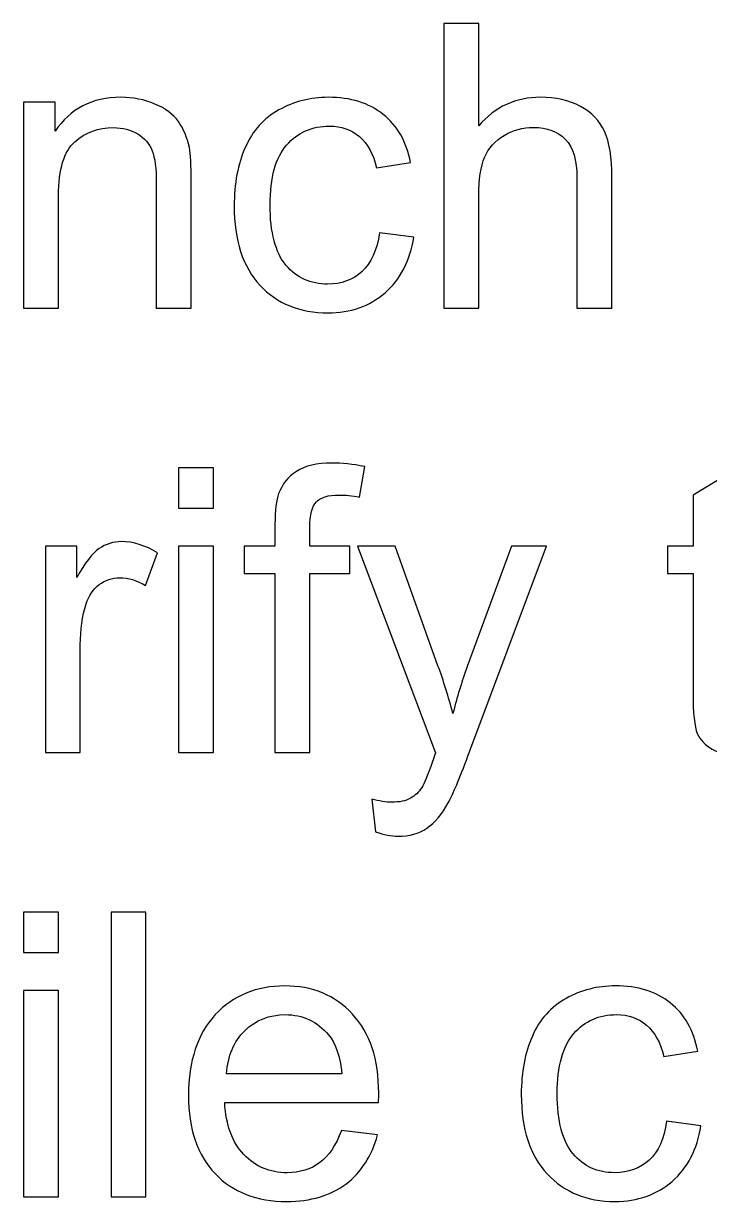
# Model space of a CAD drawing. Header units: centimetres. Extents: x -24.8 to 34.2, y -10 to 25.5.
# Drawn here: x -2.505 to -1.532, y -4.063 to -2.391 of the extents above; entities that cross this region are included whole.
import ezdxf

# ---------------------------------------------------------------- set-up
doc = ezdxf.new("R2010")
doc.units = ezdxf.units.CM
doc.header["$MEASUREMENT"] = 0
doc.layers.add('Layer 1', color=7, linetype='Continuous')

msp = doc.modelspace()

# ---------------------------------------------------------------- linework, layer by layer
at = {"layer": 'Layer 1', "color": 250}
for points, knots in [([(-1.90924, -2.79543), (-1.90924, -2.79543), (-1.90924, -2.39139), (-1.90924, -2.39139), (-1.90924, -2.39139), (-1.90924, -2.39139), (-1.85966, -2.39139), (-1.85966, -2.39139), (-1.85966, -2.39139), (-1.85966, -2.39139), (-1.85966, -2.53635), (-1.85966, -2.53635), (-1.85966, -2.53635), (-1.83652, -2.50954), (-1.80726, -2.49609), (-1.77198, -2.49609), (-1.77198, -2.49609), (-1.75035, -2.49609), (-1.73153, -2.50042), (-1.71554, -2.50898), (-1.71554, -2.50898), (-1.69955, -2.51744), (-1.68807, -2.5293), (-1.6812, -2.54435), (-1.6812, -2.54435), (-1.67434, -2.5594), (-1.67086, -2.58132), (-1.67086, -2.60992), (-1.67086, -2.60992), (-1.67086, -2.60992), (-1.67086, -2.79543), (-1.67086, -2.79543), (-1.67086, -2.79543), (-1.67086, -2.79543), (-1.72053, -2.79543), (-1.72053, -2.79543), (-1.72053, -2.79543), (-1.72053, -2.79543), (-1.72053, -2.60992), (-1.72053, -2.60992), (-1.72053, -2.60992), (-1.72053, -2.58518), (-1.72589, -2.56711), (-1.73661, -2.55583), (-1.73661, -2.55583), (-1.74734, -2.54454), (-1.76258, -2.5388), (-1.78224, -2.5388), (-1.78224, -2.5388), (-1.79691, -2.5388), (-1.81074, -2.54265), (-1.82372, -2.55027), (-1.82372, -2.55027), (-1.83671, -2.55789), (-1.84593, -2.56824), (-1.85138, -2.58132), (-1.85138, -2.58132), (-1.85693, -2.5943), (-1.85966, -2.61236), (-1.85966, -2.63532), (-1.85966, -2.63532), (-1.85966, -2.63532), (-1.85966, -2.79543), (-1.85966, -2.79543), (-1.85966, -2.79543), (-1.85966, -2.79543), (-1.90924, -2.79543), (-1.90924, -2.79543)], [0, 0, 0, 0, 0.0588235, 0.0588235, 0.0588235, 0.0588235, 0.1176471, 0.1176471, 0.1176471, 0.1176471, 0.1764706, 0.1764706, 0.1764706, 0.1764706, 0.2352941, 0.2352941, 0.2352941, 0.2352941, 0.2941176, 0.2941176, 0.2941176, 0.2941176, 0.3529412, 0.3529412, 0.3529412, 0.3529412, 0.4117647, 0.4117647, 0.4117647, 0.4117647, 0.4705882, 0.4705882, 0.4705882, 0.4705882, 0.5294118, 0.5294118, 0.5294118, 0.5294118, 0.5882353, 0.5882353, 0.5882353, 0.5882353, 0.6470588, 0.6470588, 0.6470588, 0.6470588, 0.7058824, 0.7058824, 0.7058824, 0.7058824, 0.7647059, 0.7647059, 0.7647059, 0.7647059, 0.8235294, 0.8235294, 0.8235294, 0.8235294, 0.8823529, 0.8823529, 0.8823529, 0.8823529, 0.9411765, 0.9411765, 0.9411765, 0.9411765, 1, 1, 1, 1]), ([(-2.50538, -2.79543), (-2.50538, -2.79543), (-2.50538, -2.50277), (-2.50538, -2.50277), (-2.50538, -2.50277), (-2.50538, -2.50277), (-2.46079, -2.50277), (-2.46079, -2.50277), (-2.46079, -2.50277), (-2.46079, -2.50277), (-2.46079, -2.54435), (-2.46079, -2.54435), (-2.46079, -2.54435), (-2.43924, -2.51218), (-2.4082, -2.49609), (-2.36765, -2.49609), (-2.36765, -2.49609), (-2.34997, -2.49609), (-2.33379, -2.49929), (-2.31902, -2.50559), (-2.31902, -2.50559), (-2.30415, -2.51199), (-2.29315, -2.52027), (-2.28581, -2.53061), (-2.28581, -2.53061), (-2.27838, -2.54087), (-2.2733, -2.5531), (-2.27029, -2.56721), (-2.27029, -2.56721), (-2.2685, -2.57643), (-2.26756, -2.59251), (-2.26756, -2.61547), (-2.26756, -2.61547), (-2.26756, -2.61547), (-2.26756, -2.79543), (-2.26756, -2.79543), (-2.26756, -2.79543), (-2.26756, -2.79543), (-2.31723, -2.79543), (-2.31723, -2.79543), (-2.31723, -2.79543), (-2.31723, -2.79543), (-2.31723, -2.61735), (-2.31723, -2.61735), (-2.31723, -2.61735), (-2.31723, -2.59722), (-2.31911, -2.58207), (-2.32297, -2.57201), (-2.32297, -2.57201), (-2.32683, -2.56203), (-2.33369, -2.55404), (-2.34348, -2.54811), (-2.34348, -2.54811), (-2.35335, -2.54209), (-2.36483, -2.53908), (-2.3781, -2.53908), (-2.3781, -2.53908), (-2.39926, -2.53908), (-2.41742, -2.54585), (-2.43285, -2.55921), (-2.43285, -2.55921), (-2.44818, -2.57266), (-2.4558, -2.59806), (-2.4558, -2.6356), (-2.4558, -2.6356), (-2.4558, -2.6356), (-2.4558, -2.79543), (-2.4558, -2.79543), (-2.4558, -2.79543), (-2.4558, -2.79543), (-2.50538, -2.79543), (-2.50538, -2.79543)], [0, 0, 0, 0, 0.0555556, 0.0555556, 0.0555556, 0.0555556, 0.1111111, 0.1111111, 0.1111111, 0.1111111, 0.1666667, 0.1666667, 0.1666667, 0.1666667, 0.2222222, 0.2222222, 0.2222222, 0.2222222, 0.2777778, 0.2777778, 0.2777778, 0.2777778, 0.3333333, 0.3333333, 0.3333333, 0.3333333, 0.3888889, 0.3888889, 0.3888889, 0.3888889, 0.4444444, 0.4444444, 0.4444444, 0.4444444, 0.5, 0.5, 0.5, 0.5, 0.5555556, 0.5555556, 0.5555556, 0.5555556, 0.6111111, 0.6111111, 0.6111111, 0.6111111, 0.6666667, 0.6666667, 0.6666667, 0.6666667, 0.7222222, 0.7222222, 0.7222222, 0.7222222, 0.7777778, 0.7777778, 0.7777778, 0.7777778, 0.8333333, 0.8333333, 0.8333333, 0.8333333, 0.8888889, 0.8888889, 0.8888889, 0.8888889, 0.9444444, 0.9444444, 0.9444444, 0.9444444, 1, 1, 1, 1]), ([(-2.00049, -2.68819), (-2.00049, -2.68819), (-1.95176, -2.69458), (-1.95176, -2.69458), (-1.95176, -2.69458), (-1.95703, -2.72817), (-1.97067, -2.75451), (-1.99268, -2.77351), (-1.99268, -2.77351), (-2.0146, -2.79251), (-2.0416, -2.80202), (-2.07358, -2.80202), (-2.07358, -2.80202), (-2.11356, -2.80202), (-2.14583, -2.78894), (-2.1701, -2.76279), (-2.1701, -2.76279), (-2.19447, -2.73663), (-2.2067, -2.6991), (-2.2067, -2.65018), (-2.2067, -2.65018), (-2.2067, -2.61857), (-2.20143, -2.59091), (-2.19099, -2.56721), (-2.19099, -2.56721), (-2.18045, -2.5435), (-2.16455, -2.52572), (-2.1431, -2.51387), (-2.1431, -2.51387), (-2.12175, -2.50202), (-2.09842, -2.49609), (-2.0733, -2.49609), (-2.0733, -2.49609), (-2.0415, -2.49609), (-2.01545, -2.50418), (-1.99531, -2.52027), (-1.99531, -2.52027), (-1.97509, -2.53635), (-1.96211, -2.55912), (-1.95637, -2.58875), (-1.95637, -2.58875), (-1.95637, -2.58875), (-2.00463, -2.59618), (-2.00463, -2.59618), (-2.00463, -2.59618), (-2.00924, -2.57652), (-2.01733, -2.56175), (-2.02899, -2.55178), (-2.02899, -2.55178), (-2.04066, -2.5419), (-2.05477, -2.53692), (-2.07133, -2.53692), (-2.07133, -2.53692), (-2.09635, -2.53692), (-2.11667, -2.54585), (-2.13228, -2.56382), (-2.13228, -2.56382), (-2.1479, -2.5817), (-2.15571, -2.61001), (-2.15571, -2.64877), (-2.15571, -2.64877), (-2.15571, -2.68809), (-2.14818, -2.71669), (-2.13304, -2.73456), (-2.13304, -2.73456), (-2.11799, -2.75234), (-2.09832, -2.76128), (-2.07405, -2.76128), (-2.07405, -2.76128), (-2.05458, -2.76128), (-2.0384, -2.75526), (-2.02532, -2.74331), (-2.02532, -2.74331), (-2.01225, -2.73137), (-2.00397, -2.71302), (-2.00049, -2.68819)], [0, 0, 0, 0, 0.0526316, 0.0526316, 0.0526316, 0.0526316, 0.1052632, 0.1052632, 0.1052632, 0.1052632, 0.1578947, 0.1578947, 0.1578947, 0.1578947, 0.2105263, 0.2105263, 0.2105263, 0.2105263, 0.2631579, 0.2631579, 0.2631579, 0.2631579, 0.3157895, 0.3157895, 0.3157895, 0.3157895, 0.3684211, 0.3684211, 0.3684211, 0.3684211, 0.4210526, 0.4210526, 0.4210526, 0.4210526, 0.4736842, 0.4736842, 0.4736842, 0.4736842, 0.5263158, 0.5263158, 0.5263158, 0.5263158, 0.5789474, 0.5789474, 0.5789474, 0.5789474, 0.6315789, 0.6315789, 0.6315789, 0.6315789, 0.6842105, 0.6842105, 0.6842105, 0.6842105, 0.7368421, 0.7368421, 0.7368421, 0.7368421, 0.7894737, 0.7894737, 0.7894737, 0.7894737, 0.8421053, 0.8421053, 0.8421053, 0.8421053, 0.8947368, 0.8947368, 0.8947368, 0.8947368, 0.9473684, 0.9473684, 0.9473684, 0.9473684, 1, 1, 1, 1]), ([(-2.28581, -3.07907), (-2.28581, -3.07907), (-2.28581, -3.02197), (-2.28581, -3.02197), (-2.28581, -3.02197), (-2.28581, -3.02197), (-2.23614, -3.02197), (-2.23614, -3.02197), (-2.23614, -3.02197), (-2.23614, -3.02197), (-2.23614, -3.07907), (-2.23614, -3.07907), (-2.23614, -3.07907), (-2.23614, -3.07907), (-2.28581, -3.07907), (-2.28581, -3.07907)], [0, 0, 0, 0, 0.25, 0.25, 0.25, 0.25, 0.5, 0.5, 0.5, 0.5, 0.75, 0.75, 0.75, 0.75, 1, 1, 1, 1]), ([(-2.14884, -3.42601), (-2.14884, -3.42601), (-2.14884, -3.17192), (-2.14884, -3.17192), (-2.14884, -3.17192), (-2.14884, -3.17192), (-2.19258, -3.17192), (-2.19258, -3.17192), (-2.19258, -3.17192), (-2.19258, -3.17192), (-2.19258, -3.13335), (-2.19258, -3.13335), (-2.19258, -3.13335), (-2.19258, -3.13335), (-2.14884, -3.13335), (-2.14884, -3.13335), (-2.14884, -3.13335), (-2.14884, -3.13335), (-2.14884, -3.10221), (-2.14884, -3.10221), (-2.14884, -3.10221), (-2.14884, -3.08255), (-2.14705, -3.06787), (-2.14357, -3.05837), (-2.14357, -3.05837), (-2.13877, -3.04548), (-2.1304, -3.03504), (-2.11836, -3.02704), (-2.11836, -3.02704), (-2.10632, -3.01905), (-2.08948, -3.0151), (-2.06775, -3.0151), (-2.06775, -3.0151), (-2.05382, -3.0151), (-2.0384, -3.0167), (-2.02146, -3.02008), (-2.02146, -3.02008), (-2.02146, -3.02008), (-2.02889, -3.06336), (-2.02889, -3.06336), (-2.02889, -3.06336), (-2.03915, -3.06148), (-2.04893, -3.06054), (-2.05815, -3.06054), (-2.05815, -3.06054), (-2.0732, -3.06054), (-2.08383, -3.06373), (-2.09004, -3.07022), (-2.09004, -3.07022), (-2.09634, -3.07662), (-2.09945, -3.08866), (-2.09945, -3.10635), (-2.09945, -3.10635), (-2.09945, -3.10635), (-2.09945, -3.13335), (-2.09945, -3.13335), (-2.09945, -3.13335), (-2.09945, -3.13335), (-2.04244, -3.13335), (-2.04244, -3.13335), (-2.04244, -3.13335), (-2.04244, -3.13335), (-2.04244, -3.17192), (-2.04244, -3.17192), (-2.04244, -3.17192), (-2.04244, -3.17192), (-2.09945, -3.17192), (-2.09945, -3.17192), (-2.09945, -3.17192), (-2.09945, -3.17192), (-2.09945, -3.42601), (-2.09945, -3.42601), (-2.09945, -3.42601), (-2.09945, -3.42601), (-2.14884, -3.42601), (-2.14884, -3.42601)], [0, 0, 0, 0, 0.0526316, 0.0526316, 0.0526316, 0.0526316, 0.1052632, 0.1052632, 0.1052632, 0.1052632, 0.1578947, 0.1578947, 0.1578947, 0.1578947, 0.2105263, 0.2105263, 0.2105263, 0.2105263, 0.2631579, 0.2631579, 0.2631579, 0.2631579, 0.3157895, 0.3157895, 0.3157895, 0.3157895, 0.3684211, 0.3684211, 0.3684211, 0.3684211, 0.4210526, 0.4210526, 0.4210526, 0.4210526, 0.4736842, 0.4736842, 0.4736842, 0.4736842, 0.5263158, 0.5263158, 0.5263158, 0.5263158, 0.5789474, 0.5789474, 0.5789474, 0.5789474, 0.6315789, 0.6315789, 0.6315789, 0.6315789, 0.6842105, 0.6842105, 0.6842105, 0.6842105, 0.7368421, 0.7368421, 0.7368421, 0.7368421, 0.7894737, 0.7894737, 0.7894737, 0.7894737, 0.8421053, 0.8421053, 0.8421053, 0.8421053, 0.8947368, 0.8947368, 0.8947368, 0.8947368, 0.9473684, 0.9473684, 0.9473684, 0.9473684, 1, 1, 1, 1]), ([(-1.45646, -3.38161), (-1.45646, -3.38161), (-1.44931, -3.42545), (-1.44931, -3.42545), (-1.44931, -3.42545), (-1.46323, -3.42836), (-1.47574, -3.42987), (-1.48675, -3.42987), (-1.48675, -3.42987), (-1.50481, -3.42987), (-1.51874, -3.42704), (-1.52871, -3.42131), (-1.52871, -3.42131), (-1.53858, -3.41566), (-1.54555, -3.40814), (-1.54959, -3.39882), (-1.54959, -3.39882), (-1.55364, -3.3896), (-1.55571, -3.37004), (-1.55571, -3.34031), (-1.55571, -3.34031), (-1.55571, -3.34031), (-1.55571, -3.17192), (-1.55571, -3.17192), (-1.55571, -3.17192), (-1.55571, -3.17192), (-1.59211, -3.17192), (-1.59211, -3.17192), (-1.59211, -3.17192), (-1.59211, -3.17192), (-1.59211, -3.13335), (-1.59211, -3.13335), (-1.59211, -3.13335), (-1.59211, -3.13335), (-1.55571, -3.13335), (-1.55571, -3.13335), (-1.55571, -3.13335), (-1.55571, -3.13335), (-1.55571, -3.06082), (-1.55571, -3.06082), (-1.55571, -3.06082), (-1.55571, -3.06082), (-1.50632, -3.03109), (-1.50632, -3.03109), (-1.50632, -3.03109), (-1.50632, -3.03109), (-1.50632, -3.13335), (-1.50632, -3.13335), (-1.50632, -3.13335), (-1.50632, -3.13335), (-1.45646, -3.13335), (-1.45646, -3.13335), (-1.45646, -3.13335), (-1.45646, -3.13335), (-1.45646, -3.17192), (-1.45646, -3.17192), (-1.45646, -3.17192), (-1.45646, -3.17192), (-1.50632, -3.17192), (-1.50632, -3.17192), (-1.50632, -3.17192), (-1.50632, -3.17192), (-1.50632, -3.34304), (-1.50632, -3.34304), (-1.50632, -3.34304), (-1.50632, -3.35724), (-1.50547, -3.36627), (-1.50378, -3.37032), (-1.50378, -3.37032), (-1.50199, -3.37436), (-1.49917, -3.37756), (-1.49522, -3.38001), (-1.49522, -3.38001), (-1.49127, -3.38236), (-1.48562, -3.38358), (-1.47828, -3.38358), (-1.47828, -3.38358), (-1.47273, -3.38358), (-1.46549, -3.38292), (-1.45646, -3.38161)], [0, 0, 0, 0, 0.05, 0.05, 0.05, 0.05, 0.1, 0.1, 0.1, 0.1, 0.15, 0.15, 0.15, 0.15, 0.2, 0.2, 0.2, 0.2, 0.25, 0.25, 0.25, 0.25, 0.3, 0.3, 0.3, 0.3, 0.35, 0.35, 0.35, 0.35, 0.4, 0.4, 0.4, 0.4, 0.45, 0.45, 0.45, 0.45, 0.5, 0.5, 0.5, 0.5, 0.55, 0.55, 0.55, 0.55, 0.6, 0.6, 0.6, 0.6, 0.65, 0.65, 0.65, 0.65, 0.7, 0.7, 0.7, 0.7, 0.75, 0.75, 0.75, 0.75, 0.8, 0.8, 0.8, 0.8, 0.85, 0.85, 0.85, 0.85, 0.9, 0.9, 0.9, 0.9, 0.95, 0.95, 0.95, 0.95, 1, 1, 1, 1]), ([(-2.47452, -3.42601), (-2.47452, -3.42601), (-2.47452, -3.13335), (-2.47452, -3.13335), (-2.47452, -3.13335), (-2.47452, -3.13335), (-2.42993, -3.13335), (-2.42993, -3.13335), (-2.42993, -3.13335), (-2.42993, -3.13335), (-2.42993, -3.17766), (-2.42993, -3.17766), (-2.42993, -3.17766), (-2.41855, -3.15696), (-2.40801, -3.14323), (-2.39832, -3.13664), (-2.39832, -3.13664), (-2.38873, -3.13006), (-2.3781, -3.12667), (-2.36653, -3.12667), (-2.36653, -3.12667), (-2.34978, -3.12667), (-2.33285, -3.13203), (-2.31554, -3.14266), (-2.31554, -3.14266), (-2.31554, -3.14266), (-2.33266, -3.18876), (-2.33266, -3.18876), (-2.33266, -3.18876), (-2.3447, -3.18151), (-2.35684, -3.17794), (-2.36897, -3.17794), (-2.36897, -3.17794), (-2.37988, -3.17794), (-2.38957, -3.18123), (-2.39823, -3.18772), (-2.39823, -3.18772), (-2.40688, -3.19431), (-2.413, -3.20334), (-2.41667, -3.21491), (-2.41667, -3.21491), (-2.42222, -3.2325), (-2.42494, -3.25179), (-2.42494, -3.27276), (-2.42494, -3.27276), (-2.42494, -3.27276), (-2.42494, -3.42601), (-2.42494, -3.42601), (-2.42494, -3.42601), (-2.42494, -3.42601), (-2.47452, -3.42601), (-2.47452, -3.42601)], [0, 0, 0, 0, 0.0769231, 0.0769231, 0.0769231, 0.0769231, 0.1538462, 0.1538462, 0.1538462, 0.1538462, 0.2307692, 0.2307692, 0.2307692, 0.2307692, 0.3076923, 0.3076923, 0.3076923, 0.3076923, 0.3846154, 0.3846154, 0.3846154, 0.3846154, 0.4615385, 0.4615385, 0.4615385, 0.4615385, 0.5384615, 0.5384615, 0.5384615, 0.5384615, 0.6153846, 0.6153846, 0.6153846, 0.6153846, 0.6923077, 0.6923077, 0.6923077, 0.6923077, 0.7692308, 0.7692308, 0.7692308, 0.7692308, 0.8461538, 0.8461538, 0.8461538, 0.8461538, 0.9230769, 0.9230769, 0.9230769, 0.9230769, 1, 1, 1, 1]), ([(-2.28581, -3.42601), (-2.28581, -3.42601), (-2.28581, -3.13335), (-2.28581, -3.13335), (-2.28581, -3.13335), (-2.28581, -3.13335), (-2.23614, -3.13335), (-2.23614, -3.13335), (-2.23614, -3.13335), (-2.23614, -3.13335), (-2.23614, -3.42601), (-2.23614, -3.42601), (-2.23614, -3.42601), (-2.23614, -3.42601), (-2.28581, -3.42601), (-2.28581, -3.42601)], [0, 0, 0, 0, 0.25, 0.25, 0.25, 0.25, 0.5, 0.5, 0.5, 0.5, 0.75, 0.75, 0.75, 0.75, 1, 1, 1, 1]), ([(-2.00603, -3.53871), (-2.00603, -3.53871), (-2.01159, -3.49214), (-2.01159, -3.49214), (-2.01159, -3.49214), (-2.00067, -3.49506), (-1.99127, -3.49657), (-1.98317, -3.49657), (-1.98317, -3.49657), (-1.97217, -3.49657), (-1.96333, -3.49468), (-1.95674, -3.49101), (-1.95674, -3.49101), (-1.95006, -3.48735), (-1.9447, -3.48227), (-1.94047, -3.47559), (-1.94047, -3.47559), (-1.93727, -3.47069), (-1.93228, -3.45837), (-1.92532, -3.43871), (-1.92532, -3.43871), (-1.92438, -3.43589), (-1.92287, -3.43194), (-1.9209, -3.42657), (-1.9209, -3.42657), (-1.9209, -3.42657), (-2.0319, -3.13335), (-2.0319, -3.13335), (-2.0319, -3.13335), (-2.0319, -3.13335), (-1.97847, -3.13335), (-1.97847, -3.13335), (-1.97847, -3.13335), (-1.97847, -3.13335), (-1.91751, -3.30277), (-1.91751, -3.30277), (-1.91751, -3.30277), (-1.9097, -3.32432), (-1.90255, -3.34689), (-1.89635, -3.3706), (-1.89635, -3.3706), (-1.89061, -3.34784), (-1.88383, -3.32563), (-1.87593, -3.3039), (-1.87593, -3.3039), (-1.87593, -3.3039), (-1.81337, -3.13335), (-1.81337, -3.13335), (-1.81337, -3.13335), (-1.81337, -3.13335), (-1.7638, -3.13335), (-1.7638, -3.13335), (-1.7638, -3.13335), (-1.7638, -3.13335), (-1.87508, -3.431), (-1.87508, -3.431), (-1.87508, -3.431), (-1.88703, -3.46317), (-1.89635, -3.48528), (-1.90293, -3.49741), (-1.90293, -3.49741), (-1.91177, -3.51378), (-1.92184, -3.52573), (-1.93322, -3.53335), (-1.93322, -3.53335), (-1.9447, -3.54097), (-1.95825, -3.54482), (-1.97405, -3.54482), (-1.97405, -3.54482), (-1.98365, -3.54482), (-1.99428, -3.54276), (-2.00603, -3.53871)], [0, 0, 0, 0, 0.0555556, 0.0555556, 0.0555556, 0.0555556, 0.1111111, 0.1111111, 0.1111111, 0.1111111, 0.1666667, 0.1666667, 0.1666667, 0.1666667, 0.2222222, 0.2222222, 0.2222222, 0.2222222, 0.2777778, 0.2777778, 0.2777778, 0.2777778, 0.3333333, 0.3333333, 0.3333333, 0.3333333, 0.3888889, 0.3888889, 0.3888889, 0.3888889, 0.4444444, 0.4444444, 0.4444444, 0.4444444, 0.5, 0.5, 0.5, 0.5, 0.5555556, 0.5555556, 0.5555556, 0.5555556, 0.6111111, 0.6111111, 0.6111111, 0.6111111, 0.6666667, 0.6666667, 0.6666667, 0.6666667, 0.7222222, 0.7222222, 0.7222222, 0.7222222, 0.7777778, 0.7777778, 0.7777778, 0.7777778, 0.8333333, 0.8333333, 0.8333333, 0.8333333, 0.8888889, 0.8888889, 0.8888889, 0.8888889, 0.9444444, 0.9444444, 0.9444444, 0.9444444, 1, 1, 1, 1]), ([(-2.50547, -3.70965), (-2.50547, -3.70965), (-2.50547, -3.65255), (-2.50547, -3.65255), (-2.50547, -3.65255), (-2.50547, -3.65255), (-2.4558, -3.65255), (-2.4558, -3.65255), (-2.4558, -3.65255), (-2.4558, -3.65255), (-2.4558, -3.70965), (-2.4558, -3.70965), (-2.4558, -3.70965), (-2.4558, -3.70965), (-2.50547, -3.70965), (-2.50547, -3.70965)], [0, 0, 0, 0, 0.25, 0.25, 0.25, 0.25, 0.5, 0.5, 0.5, 0.5, 0.75, 0.75, 0.75, 0.75, 1, 1, 1, 1]), ([(-2.38139, -4.05659), (-2.38139, -4.05659), (-2.38139, -3.65255), (-2.38139, -3.65255), (-2.38139, -3.65255), (-2.38139, -3.65255), (-2.33181, -3.65255), (-2.33181, -3.65255), (-2.33181, -3.65255), (-2.33181, -3.65255), (-2.33181, -4.05659), (-2.33181, -4.05659), (-2.33181, -4.05659), (-2.33181, -4.05659), (-2.38139, -4.05659), (-2.38139, -4.05659)], [0, 0, 0, 0, 0.25, 0.25, 0.25, 0.25, 0.5, 0.5, 0.5, 0.5, 0.75, 0.75, 0.75, 0.75, 1, 1, 1, 1]), ([(-2.05457, -3.96233), (-2.05457, -3.96233), (-2.0033, -3.96863), (-2.0033, -3.96863), (-2.0033, -3.96863), (-2.0114, -3.99864), (-2.02635, -4.02188), (-2.04818, -4.03843), (-2.04818, -4.03843), (-2.0701, -4.0549), (-2.09804, -4.06318), (-2.132, -4.06318), (-2.132, -4.06318), (-2.1748, -4.06318), (-2.20876, -4.05), (-2.23378, -4.02366), (-2.23378, -4.02366), (-2.2589, -3.99732), (-2.27141, -3.96035), (-2.27141, -3.91275), (-2.27141, -3.91275), (-2.27141, -3.86346), (-2.25871, -3.82526), (-2.23341, -3.79808), (-2.23341, -3.79808), (-2.20801, -3.77089), (-2.17518, -3.75725), (-2.13473, -3.75725), (-2.13473, -3.75725), (-2.09559, -3.75725), (-2.06361, -3.77061), (-2.03886, -3.79723), (-2.03886, -3.79723), (-2.01403, -3.82385), (-2.00161, -3.86139), (-2.00161, -3.90965), (-2.00161, -3.90965), (-2.00161, -3.91266), (-2.00171, -3.91708), (-2.00189, -3.92291), (-2.00189, -3.92291), (-2.00189, -3.92291), (-2.22014, -3.92291), (-2.22014, -3.92291), (-2.22014, -3.92291), (-2.21836, -3.95508), (-2.20923, -3.97973), (-2.19286, -3.99676), (-2.19286, -3.99676), (-2.17649, -4.01388), (-2.15617, -4.02244), (-2.13171, -4.02244), (-2.13171, -4.02244), (-2.11356, -4.02244), (-2.09804, -4.01764), (-2.08515, -4.00805), (-2.08515, -4.00805), (-2.07226, -3.99855), (-2.0621, -3.98331), (-2.05457, -3.96233)], [0, 0, 0, 0, 0.0666667, 0.0666667, 0.0666667, 0.0666667, 0.1333333, 0.1333333, 0.1333333, 0.1333333, 0.2, 0.2, 0.2, 0.2, 0.2666667, 0.2666667, 0.2666667, 0.2666667, 0.3333333, 0.3333333, 0.3333333, 0.3333333, 0.4, 0.4, 0.4, 0.4, 0.4666667, 0.4666667, 0.4666667, 0.4666667, 0.5333333, 0.5333333, 0.5333333, 0.5333333, 0.6, 0.6, 0.6, 0.6, 0.6666667, 0.6666667, 0.6666667, 0.6666667, 0.7333333, 0.7333333, 0.7333333, 0.7333333, 0.8, 0.8, 0.8, 0.8, 0.8666667, 0.8666667, 0.8666667, 0.8666667, 0.9333333, 0.9333333, 0.9333333, 0.9333333, 1, 1, 1, 1]), ([(-1.59315, -3.94935), (-1.59315, -3.94935), (-1.54442, -3.95574), (-1.54442, -3.95574), (-1.54442, -3.95574), (-1.54969, -3.98933), (-1.56333, -4.01567), (-1.58534, -4.03467), (-1.58534, -4.03467), (-1.60726, -4.05367), (-1.63426, -4.06318), (-1.66624, -4.06318), (-1.66624, -4.06318), (-1.70622, -4.06318), (-1.73849, -4.0501), (-1.76276, -4.02395), (-1.76276, -4.02395), (-1.78713, -3.99779), (-1.79936, -3.96026), (-1.79936, -3.91134), (-1.79936, -3.91134), (-1.79936, -3.87973), (-1.79409, -3.85207), (-1.78365, -3.82837), (-1.78365, -3.82837), (-1.77311, -3.80466), (-1.75721, -3.78688), (-1.73576, -3.77503), (-1.73576, -3.77503), (-1.71441, -3.76318), (-1.69108, -3.75725), (-1.66596, -3.75725), (-1.66596, -3.75725), (-1.63416, -3.75725), (-1.60811, -3.76534), (-1.58797, -3.78143), (-1.58797, -3.78143), (-1.56775, -3.79751), (-1.55477, -3.82028), (-1.54903, -3.84991), (-1.54903, -3.84991), (-1.54903, -3.84991), (-1.59729, -3.85734), (-1.59729, -3.85734), (-1.59729, -3.85734), (-1.6019, -3.83768), (-1.60999, -3.82291), (-1.62165, -3.81294), (-1.62165, -3.81294), (-1.63332, -3.80306), (-1.64743, -3.79808), (-1.66399, -3.79808), (-1.66399, -3.79808), (-1.68901, -3.79808), (-1.70933, -3.80701), (-1.72494, -3.82498), (-1.72494, -3.82498), (-1.74056, -3.84286), (-1.74837, -3.87117), (-1.74837, -3.90993), (-1.74837, -3.90993), (-1.74837, -3.94925), (-1.74084, -3.97785), (-1.7257, -3.99572), (-1.7257, -3.99572), (-1.71065, -4.0135), (-1.69098, -4.02244), (-1.66671, -4.02244), (-1.66671, -4.02244), (-1.64724, -4.02244), (-1.63106, -4.01642), (-1.61798, -4.00447), (-1.61798, -4.00447), (-1.60491, -3.99253), (-1.59663, -3.97418), (-1.59315, -3.94935)], [0, 0, 0, 0, 0.0526316, 0.0526316, 0.0526316, 0.0526316, 0.1052632, 0.1052632, 0.1052632, 0.1052632, 0.1578947, 0.1578947, 0.1578947, 0.1578947, 0.2105263, 0.2105263, 0.2105263, 0.2105263, 0.2631579, 0.2631579, 0.2631579, 0.2631579, 0.3157895, 0.3157895, 0.3157895, 0.3157895, 0.3684211, 0.3684211, 0.3684211, 0.3684211, 0.4210526, 0.4210526, 0.4210526, 0.4210526, 0.4736842, 0.4736842, 0.4736842, 0.4736842, 0.5263158, 0.5263158, 0.5263158, 0.5263158, 0.5789474, 0.5789474, 0.5789474, 0.5789474, 0.6315789, 0.6315789, 0.6315789, 0.6315789, 0.6842105, 0.6842105, 0.6842105, 0.6842105, 0.7368421, 0.7368421, 0.7368421, 0.7368421, 0.7894737, 0.7894737, 0.7894737, 0.7894737, 0.8421053, 0.8421053, 0.8421053, 0.8421053, 0.8947368, 0.8947368, 0.8947368, 0.8947368, 0.9473684, 0.9473684, 0.9473684, 0.9473684, 1, 1, 1, 1]), ([(-2.50547, -4.05659), (-2.50547, -4.05659), (-2.50547, -3.76393), (-2.50547, -3.76393), (-2.50547, -3.76393), (-2.50547, -3.76393), (-2.4558, -3.76393), (-2.4558, -3.76393), (-2.4558, -3.76393), (-2.4558, -3.76393), (-2.4558, -4.05659), (-2.4558, -4.05659), (-2.4558, -4.05659), (-2.4558, -4.05659), (-2.50547, -4.05659), (-2.50547, -4.05659)], [0, 0, 0, 0, 0.25, 0.25, 0.25, 0.25, 0.5, 0.5, 0.5, 0.5, 0.75, 0.75, 0.75, 0.75, 1, 1, 1, 1]), ([(-2.21742, -3.88208), (-2.21742, -3.88208), (-2.05401, -3.88208), (-2.05401, -3.88208), (-2.05401, -3.88208), (-2.05617, -3.85753), (-2.06248, -3.839), (-2.07273, -3.82677), (-2.07273, -3.82677), (-2.08854, -3.80767), (-2.10904, -3.79808), (-2.13416, -3.79808), (-2.13416, -3.79808), (-2.15693, -3.79808), (-2.17612, -3.8057), (-2.19164, -3.82094), (-2.19164, -3.82094), (-2.20716, -3.83618), (-2.21572, -3.85659), (-2.21742, -3.88208)], [0, 0, 0, 0, 0.2, 0.2, 0.2, 0.2, 0.4, 0.4, 0.4, 0.4, 0.6, 0.6, 0.6, 0.6, 0.8, 0.8, 0.8, 0.8, 1, 1, 1, 1])]:
    msp.add_open_spline(points, degree=3, knots=knots, dxfattribs=at)

doc.saveas('drawing.dxf')
